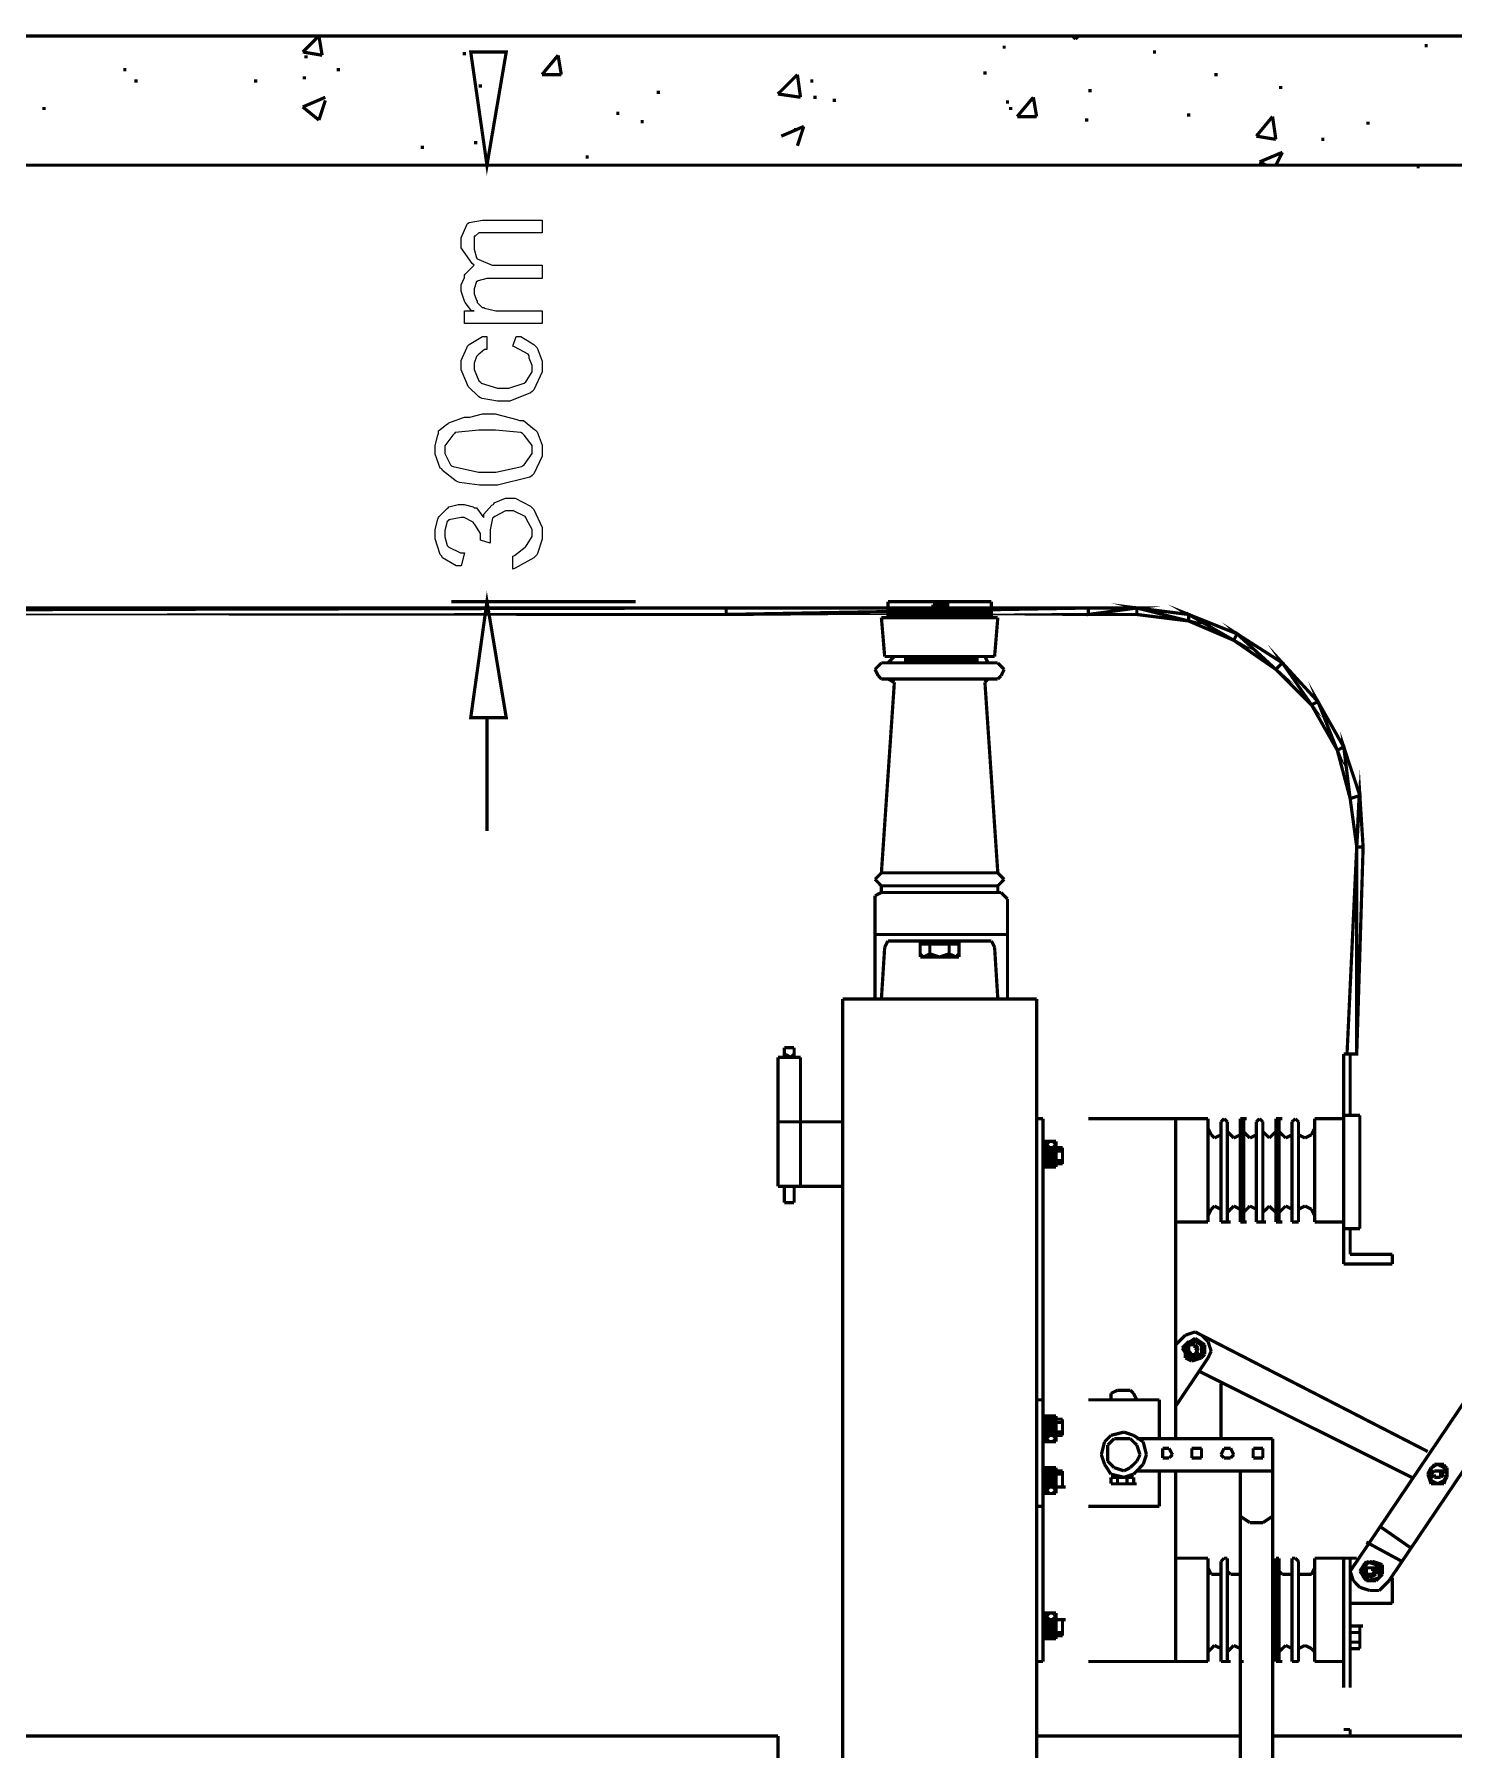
# Model space of a CAD drawing. Extents: x 219 to 1226, y 175 to 465.
# Drawn here: x 347.42 to 366.04, y 239.62 to 262.12 of the extents above; entities that cross this region are included whole.
import ezdxf

# ---------------------------------------------------------------- set-up
doc = ezdxf.new("R2010")
doc.units = 0
doc.header["$MEASUREMENT"] = 0
for name, color, linetype in [('C00-00-00-BLACK', 7, 'Continuous'), ('C00-7E-FF', 150, 'Continuous'), ('CFF-00-00', 1, 'Continuous'), ('CFF-7E-00', 30, 'Continuous')]:
    doc.layers.add(name, color=color, linetype=linetype)

msp = doc.modelspace()

# ---------------------------------------------------------------- linework, layer by layer
at = {"layer": 'C00-00-00-BLACK', "const_width": 0.0423}
for points in [[(232.744, 262.098), (408.666, 262.098)], [(350.946, 261.887), (351.157, 262.098)], [(351.2, 261.844), (351.157, 262.098)], [(361.04, 262.098), (361.082, 262.055)], [(361.082, 262.055), (361.124, 262.098)], [(350.946, 261.887), (351.2, 261.844)], [(353.066, 261.887), (353.066, 261.844)], [(360.147, 261.971), (360.147, 261.929)], [(362.098, 261.887), (362.14, 261.887)], [(365.662, 261.971), (365.703, 261.971)], [(348.612, 261.675), (348.612, 261.632)], [(350.987, 261.844), (350.987, 261.802)], [(351.412, 261.675), (351.412, 261.632)], [(354.084, 261.59), (354.295, 261.844)], [(354.337, 261.59), (354.295, 261.844)], [(359.894, 261.632), (359.894, 261.59)], [(348.738, 261.505), (348.781, 261.505)], [(350.308, 261.505), (350.351, 261.505)], [(350.946, 261.548), (350.987, 261.548)], [(353.276, 261.463), (353.276, 261.421)], [(354.084, 261.59), (354.337, 261.59)], [(357.179, 261.336), (357.434, 261.59)], [(357.475, 261.293), (357.434, 261.59)], [(357.602, 261.505), (357.645, 261.505)], [(362.905, 261.59), (362.948, 261.59)], [(363.752, 261.421), (363.796, 261.421)], [(350.946, 261.166), (351.242, 261.293)], [(351.157, 260.994), (351.242, 261.252)], [(355.611, 261.379), (355.611, 261.336)], [(357.179, 261.336), (357.475, 261.293)], [(357.645, 261.293), (357.687, 261.293)], [(357.898, 261.252), (357.941, 261.252)], [(360.19, 261.252), (360.19, 261.209)], [(360.317, 261.04), (360.529, 261.293)], [(360.572, 261.04), (360.529, 261.293)], [(361.251, 261.379), (361.294, 261.379)], [(347.551, 261.166), (347.551, 261.125)], [(350.946, 261.166), (351.157, 260.994)], [(355.057, 261.082), (355.1, 261.082)], [(355.398, 260.994), (355.398, 260.953)], [(360.233, 261.166), (360.233, 261.125)], [(360.317, 261.04), (360.572, 261.04)], [(361.208, 260.994), (361.251, 260.994)], [(362.566, 261.082), (362.566, 261.04)], [(363.454, 260.783), (363.667, 261.04)], [(363.71, 260.741), (363.667, 261.04)], [(364.897, 260.953), (364.94, 260.953)], [(357.222, 260.783), (357.518, 260.91)], [(357.391, 260.868), (357.434, 260.868)], [(357.434, 260.657), (357.518, 260.91)], [(363.454, 260.783), (363.71, 260.741)], [(364.305, 260.741), (364.347, 260.741)], [(352.514, 260.657), (352.514, 260.614)], [(353.192, 260.698), (353.235, 260.698)], [(354.676, 260.53), (354.676, 260.487)], [(363.497, 260.445), (363.796, 260.571)], [(363.71, 260.402), (363.796, 260.571)], [(242.202, 260.402), (399.208, 260.402)], [(350.946, 260.402), (350.987, 260.402)], [(363.497, 260.445), (363.583, 260.402)], [(365.577, 260.402), (365.577, 260.36)], [(358.622, 254.51), (358.622, 254.679)], [(358.622, 254.679), (359.979, 254.679)], [(358.622, 254.679), (358.622, 254.468)], [(359.979, 254.51), (359.979, 254.679)], [(359.979, 254.679), (359.979, 254.468)], [(358.536, 254.468), (358.579, 253.959)], [(358.536, 254.468), (360.063, 254.468)], [(358.622, 254.552), (359.979, 254.552)], [(358.622, 254.51), (359.979, 254.51)], [(359.384, 254.637), (359.214, 254.637)], [(359.214, 254.637), (359.384, 254.637)], [(359.384, 254.637), (359.214, 254.637)], [(359.214, 254.552), (359.214, 254.637)], [(359.214, 254.637), (359.256, 254.637)], [(359.256, 254.51), (359.256, 254.468)], [(359.341, 254.51), (359.341, 254.468)], [(359.384, 254.552), (359.384, 254.637)], [(359.384, 254.637), (359.425, 254.637)], [(360.063, 254.468), (360.021, 253.959)], [(358.494, 253.832), (358.452, 253.79)], [(358.452, 253.79), (358.494, 253.706)], [(358.536, 253.875), (358.494, 253.832)], [(358.536, 253.875), (360.063, 253.875)], [(358.536, 253.875), (358.622, 253.875)], [(358.579, 253.959), (360.021, 253.959)], [(358.622, 253.875), (358.706, 253.959)], [(358.833, 253.917), (359.81, 253.917)], [(359.936, 253.875), (359.894, 253.959)], [(360.063, 253.875), (359.936, 253.875)], [(360.106, 253.832), (360.063, 253.875)], [(360.147, 253.79), (360.106, 253.832)], [(360.106, 253.706), (360.147, 253.79)], [(358.494, 253.706), (358.536, 253.663)], [(358.536, 253.663), (360.063, 253.663)], [(358.536, 253.663), (358.622, 253.663)], [(358.706, 253.62), (358.536, 251.121)], [(358.622, 253.663), (358.706, 253.62)], [(358.833, 253.663), (359.81, 253.663)], [(359.936, 253.663), (359.894, 253.62)], [(360.063, 251.121), (359.894, 253.62)], [(360.063, 253.663), (359.936, 253.663)], [(360.063, 253.663), (360.106, 253.706)], [(358.494, 251.078), (358.452, 251.037)], [(358.536, 251.121), (358.494, 251.078)], [(358.536, 251.121), (360.063, 251.121)], [(360.106, 251.078), (360.063, 251.121)], [(360.147, 251.037), (360.106, 251.078)], [(358.452, 251.037), (358.494, 250.994)], [(358.536, 250.864), (358.452, 250.821)], [(358.494, 250.994), (358.536, 250.951)], [(358.536, 250.864), (358.536, 250.951)], [(358.536, 250.951), (360.063, 250.951)], [(358.536, 250.864), (360.106, 250.864)], [(360.063, 250.951), (360.106, 250.994)], [(360.063, 250.864), (360.063, 250.951)], [(360.106, 250.994), (360.147, 251.037)], [(360.147, 250.821), (360.106, 250.864)], [(358.452, 250.821), (358.452, 250.779)], [(358.452, 249.467), (358.452, 250.779)], [(360.19, 250.779), (360.147, 250.821)], [(360.19, 249.467), (360.19, 250.779)], [(360.19, 250.313), (358.452, 250.313)], [(358.622, 250.229), (358.579, 250.145)], [(358.663, 250.229), (358.622, 250.229)], [(358.663, 250.229), (359.936, 250.229)], [(359.045, 250.059), (359.045, 250.229)], [(359.045, 250.186), (359.555, 250.186)], [(359.172, 250.059), (359.172, 250.186)], [(359.425, 250.059), (359.425, 250.186)], [(359.555, 250.059), (359.555, 250.229)], [(359.979, 250.229), (359.936, 250.229)], [(360.021, 250.145), (359.979, 250.229)], [(358.536, 249.467), (358.579, 250.145)], [(359.045, 250.059), (359.045, 250.017)], [(359.045, 250.059), (359.087, 250.017)], [(359.045, 250.017), (359.555, 250.017)], [(359.087, 250.017), (359.172, 250.059)], [(359.172, 250.059), (359.298, 250.017)], [(359.298, 250.017), (359.425, 250.059)], [(359.425, 250.059), (359.513, 250.017)], [(359.513, 250.017), (359.555, 250.059)], [(359.555, 250.059), (359.555, 250.017)], [(360.063, 249.467), (360.021, 250.145)], [(358.029, 208.943), (358.029, 249.467)], [(360.572, 249.467), (358.029, 249.467)], [(360.572, 208.943), (360.572, 249.467)], [(357.349, 248.829), (357.264, 248.829)], [(357.264, 248.829), (357.264, 248.788)], [(357.391, 248.829), (357.349, 248.829)], [(357.391, 248.788), (357.391, 248.829)], [(357.179, 248.702), (357.179, 247.009)], [(357.179, 248.702), (357.475, 248.702)], [(357.179, 248.702), (357.222, 248.702)], [(357.179, 248.702), (357.179, 247.856)], [(357.179, 247.856), (357.179, 248.702)], [(357.179, 248.702), (357.179, 247.856)], [(357.179, 247.856), (357.179, 248.702)], [(357.264, 248.788), (357.264, 248.745)], [(357.264, 248.702), (357.264, 248.788)], [(357.264, 248.745), (357.349, 248.702)], [(357.349, 248.702), (357.391, 248.745)], [(357.391, 248.745), (357.391, 248.788)], [(357.391, 248.702), (357.391, 248.788)], [(357.475, 247.009), (357.475, 248.702)], [(364.601, 248.745), (364.601, 245.99)], [(364.601, 248.745), (364.685, 248.745)], [(364.685, 248.745), (364.685, 247.94)], [(364.601, 247.94), (364.812, 247.94)], [(364.812, 247.94), (364.812, 246.456)], [(357.179, 247.856), (358.029, 247.856)], [(357.179, 247.856), (357.222, 247.856)], [(360.572, 247.897), (360.656, 247.897)], [(360.656, 247.897), (360.656, 240.778)], [(361.251, 247.897), (362.821, 247.897)], [(362.396, 247.897), (362.396, 243.701)], [(362.821, 247.897), (362.821, 246.541)], [(362.821, 247.771), (362.862, 247.686)], [(362.862, 247.686), (362.905, 247.644)], [(362.905, 247.644), (362.99, 247.686)], [(363.031, 247.897), (362.99, 247.856)], [(362.99, 247.856), (362.99, 246.541)], [(362.99, 247.686), (362.99, 247.771)], [(363.074, 247.856), (363.031, 247.897)], [(363.074, 247.856), (363.074, 246.541)], [(363.074, 247.729), (363.117, 247.686)], [(363.117, 247.686), (363.158, 247.644)], [(363.158, 247.644), (363.244, 247.686)], [(363.287, 247.897), (363.244, 247.897)], [(363.244, 247.897), (363.244, 247.856)], [(363.244, 247.856), (363.244, 246.541)], [(363.244, 247.686), (363.244, 247.729)], [(363.287, 247.856), (363.287, 247.897)], [(363.287, 247.897), (363.328, 247.897)], [(363.287, 247.856), (363.287, 246.541)], [(363.287, 247.729), (363.328, 247.686)], [(363.328, 247.686), (363.37, 247.644)], [(363.37, 247.644), (363.454, 247.686)], [(363.497, 247.897), (363.454, 247.856)], [(363.454, 247.856), (363.454, 246.541)], [(363.454, 247.686), (363.454, 247.729)], [(363.54, 247.856), (363.497, 247.897)], [(363.54, 247.856), (363.54, 246.541)], [(363.54, 247.729), (363.583, 247.686)], [(363.583, 247.686), (363.624, 247.644)], [(363.624, 247.644), (363.667, 247.686)], [(363.667, 247.686), (363.71, 247.729)], [(363.752, 247.897), (363.71, 247.897)], [(363.71, 247.897), (363.71, 247.856)], [(363.71, 247.856), (363.71, 246.541)], [(363.752, 247.856), (363.752, 247.897)], [(363.752, 247.897), (363.796, 247.897)], [(363.752, 247.856), (363.752, 246.541)], [(363.752, 247.729), (363.796, 247.686)], [(363.796, 247.686), (363.839, 247.644)], [(363.839, 247.644), (363.923, 247.686)], [(363.966, 247.897), (363.923, 247.856)], [(363.923, 247.856), (363.923, 246.541)], [(363.923, 247.686), (363.923, 247.729)], [(364.008, 247.856), (363.966, 247.897)], [(364.008, 247.856), (364.008, 246.541)], [(364.008, 247.771), (364.008, 247.686)], [(364.008, 247.686), (364.093, 247.644)], [(364.093, 247.644), (364.178, 247.686)], [(364.178, 247.686), (364.219, 247.771)], [(364.219, 247.897), (364.219, 246.541)], [(364.219, 247.897), (364.601, 247.897)], [(360.656, 247.601), (360.699, 247.601)], [(360.699, 247.263), (360.699, 247.601)], [(360.741, 247.601), (360.699, 247.601)], [(360.741, 247.601), (360.699, 247.56)], [(360.699, 247.56), (360.741, 247.517)], [(360.825, 247.601), (360.741, 247.601)], [(360.741, 247.517), (360.741, 247.305)], [(360.741, 247.517), (360.783, 247.517)], [(360.825, 247.56), (360.783, 247.601)], [(360.783, 247.517), (360.825, 247.56)], [(360.783, 247.305), (360.783, 247.517)], [(360.825, 247.263), (360.825, 247.601)], [(360.912, 247.517), (360.825, 247.517)], [(360.825, 247.474), (360.912, 247.474)], [(360.912, 247.517), (360.912, 247.305)], [(360.912, 247.474), (360.912, 247.517)], [(360.912, 247.474), (360.912, 247.348)], [(360.699, 247.263), (360.656, 247.263)], [(360.741, 247.305), (360.699, 247.263)], [(360.741, 247.263), (360.699, 247.263)], [(360.699, 247.263), (360.741, 247.263)], [(360.741, 247.305), (360.783, 247.305)], [(360.825, 247.263), (360.741, 247.263)], [(360.825, 247.263), (360.783, 247.305)], [(360.783, 247.263), (360.825, 247.263)], [(360.825, 247.348), (360.912, 247.348)], [(360.825, 247.305), (360.912, 247.305)], [(360.912, 247.348), (360.912, 247.305)], [(357.179, 247.009), (358.029, 247.009)], [(357.264, 247.009), (357.264, 246.795)], [(357.391, 247.009), (357.391, 246.795)], [(357.264, 246.795), (357.391, 246.795)], [(362.862, 246.709), (362.821, 246.626)], [(362.905, 246.752), (362.862, 246.709)], [(362.99, 246.709), (362.905, 246.752)], [(362.99, 246.626), (362.99, 246.709)], [(363.117, 246.709), (363.074, 246.668)], [(363.158, 246.752), (363.117, 246.709)], [(363.244, 246.709), (363.158, 246.752)], [(363.244, 246.668), (363.244, 246.709)], [(363.328, 246.709), (363.287, 246.668)], [(363.37, 246.752), (363.328, 246.709)], [(363.454, 246.709), (363.37, 246.752)], [(363.454, 246.668), (363.454, 246.709)], [(363.583, 246.709), (363.54, 246.668)], [(363.624, 246.752), (363.583, 246.709)], [(363.667, 246.709), (363.624, 246.752)], [(363.71, 246.668), (363.667, 246.709)], [(363.796, 246.709), (363.752, 246.668)], [(363.839, 246.752), (363.796, 246.709)], [(363.923, 246.709), (363.839, 246.752)], [(363.923, 246.668), (363.923, 246.709)], [(364.093, 246.752), (364.008, 246.709)], [(364.008, 246.709), (364.008, 246.626)], [(364.178, 246.709), (364.093, 246.752)], [(364.219, 246.626), (364.178, 246.709)], [(362.396, 246.541), (362.821, 246.541)], [(362.99, 246.541), (363.031, 246.541)], [(363.031, 246.541), (363.074, 246.541)], [(363.074, 246.541), (363.117, 246.541)], [(363.244, 246.541), (363.287, 246.541)], [(363.244, 246.541), (363.287, 246.541)], [(363.287, 246.541), (363.328, 246.541)], [(363.454, 246.541), (363.497, 246.541)], [(363.497, 246.541), (363.54, 246.541)], [(363.54, 246.541), (363.583, 246.541)], [(363.71, 246.541), (363.752, 246.541)], [(363.71, 246.541), (363.752, 246.541)], [(363.752, 246.541), (363.796, 246.541)], [(363.923, 246.541), (363.966, 246.541)], [(363.923, 246.541), (363.966, 246.541)], [(363.966, 246.541), (364.008, 246.541)], [(364.219, 246.541), (364.601, 246.541)], [(364.812, 246.456), (364.601, 246.456)], [(364.685, 246.117), (364.685, 246.456)], [(365.239, 246.117), (364.685, 246.117)], [(365.239, 246.117), (365.239, 245.99)], [(365.239, 245.99), (364.601, 245.99)], [(367.23, 245.737), (364.771, 242.09)], [(367.655, 245.483), (365.194, 241.837)], [(362.439, 244.975), (362.396, 244.932)], [(362.524, 245.058), (362.439, 244.975)], [(362.566, 244.975), (362.482, 244.889)], [(362.651, 245.101), (362.524, 245.058)], [(362.651, 245.017), (362.524, 244.932)], [(362.651, 244.975), (362.524, 244.932)], [(362.694, 244.975), (362.566, 244.975)], [(362.735, 245.058), (362.651, 245.101)], [(362.778, 244.932), (362.651, 245.017)], [(362.735, 244.932), (362.651, 244.975)], [(362.778, 244.848), (362.694, 244.975)], [(362.821, 244.975), (362.735, 245.058)], [(362.735, 245.058), (365.703, 243.532)], [(362.862, 244.848), (362.821, 244.975)], [(362.821, 244.76), (362.396, 244.126)], [(362.482, 244.889), (362.566, 244.76)], [(362.524, 244.932), (362.566, 244.805)], [(362.524, 244.932), (362.524, 244.805)], [(362.524, 244.805), (362.524, 244.76)], [(362.524, 244.76), (362.608, 244.718)], [(362.608, 244.932), (362.566, 244.932)], [(362.566, 244.932), (362.566, 244.889)], [(362.566, 244.889), (362.566, 244.848)], [(362.566, 244.889), (362.566, 244.805)], [(362.566, 244.848), (362.608, 244.805)], [(362.566, 244.805), (362.608, 244.805)], [(362.566, 244.805), (362.608, 244.76)], [(362.566, 244.805), (362.608, 244.805)], [(362.566, 244.76), (362.694, 244.76)], [(362.651, 244.932), (362.608, 244.932)], [(362.608, 244.805), (362.651, 244.805)], [(362.608, 244.76), (362.694, 244.805)], [(362.608, 244.805), (362.651, 244.805)], [(362.608, 244.718), (362.735, 244.76)], [(362.651, 244.889), (362.651, 244.932)], [(362.694, 244.889), (362.651, 244.932)], [(362.694, 244.848), (362.651, 244.889)], [(362.651, 244.805), (362.694, 244.889)], [(362.651, 244.805), (362.694, 244.848)], [(362.694, 244.76), (362.778, 244.848)], [(362.694, 244.805), (362.735, 244.805)], [(362.735, 244.805), (362.735, 244.932)], [(362.735, 244.76), (362.778, 244.805)], [(362.778, 244.805), (362.778, 244.932)], [(362.821, 244.76), (362.862, 244.848)], [(362.694, 244.59), (365.492, 243.194)], [(361.633, 244.336), (361.547, 244.294)], [(361.717, 244.336), (361.633, 244.336)], [(361.801, 244.336), (361.717, 244.336)], [(361.844, 244.294), (361.801, 244.336)], [(362.99, 244.422), (362.99, 243.701)], [(360.572, 244.21), (360.656, 244.21)], [(361.251, 244.21), (362.183, 244.21)], [(361.547, 244.294), (361.547, 244.21)], [(361.886, 244.21), (361.844, 244.294)], [(362.183, 244.21), (362.183, 243.701)], [(360.699, 243.997), (360.656, 243.997)], [(360.699, 243.66), (360.699, 243.997)], [(360.741, 243.997), (360.699, 243.997)], [(360.741, 243.997), (360.699, 243.997)], [(360.699, 243.997), (360.741, 243.956)], [(360.741, 243.997), (360.699, 243.997)], [(360.699, 243.997), (360.741, 243.956)], [(360.741, 243.997), (360.699, 243.997)], [(360.699, 243.66), (360.699, 243.997)], [(360.825, 243.997), (360.741, 243.997)], [(360.741, 243.997), (360.825, 243.997)], [(360.741, 243.956), (360.741, 243.744)], [(360.741, 243.956), (360.783, 243.956)], [(360.741, 243.956), (360.783, 243.956)], [(360.741, 243.956), (360.741, 243.744)], [(360.783, 243.956), (360.825, 243.997)], [(360.825, 243.997), (360.783, 243.997)], [(360.783, 243.956), (360.825, 243.997)], [(360.825, 243.997), (360.783, 243.997)], [(360.783, 243.744), (360.783, 243.956)], [(360.783, 243.744), (360.783, 243.956)], [(360.825, 243.66), (360.825, 243.997)], [(360.825, 243.66), (360.825, 243.997)], [(360.912, 243.956), (360.825, 243.956)], [(360.825, 243.956), (360.912, 243.956)], [(360.825, 243.913), (360.912, 243.913)], [(360.912, 243.913), (360.825, 243.913)], [(360.912, 243.956), (360.912, 243.744)], [(360.912, 243.913), (360.912, 243.956)], [(360.912, 243.956), (360.912, 243.913)], [(360.912, 243.744), (360.912, 243.956)], [(360.912, 243.913), (360.912, 243.787)], [(360.912, 243.913), (360.912, 243.787)], [(360.699, 243.66), (360.656, 243.66)], [(360.741, 243.744), (360.699, 243.701)], [(360.741, 243.744), (360.699, 243.701)], [(360.699, 243.701), (360.741, 243.66)], [(360.699, 243.701), (360.741, 243.66)], [(360.741, 243.66), (360.699, 243.66)], [(360.741, 243.66), (360.699, 243.66)], [(360.741, 243.744), (360.783, 243.744)], [(360.741, 243.744), (360.783, 243.744)], [(360.825, 243.66), (360.741, 243.66)], [(360.741, 243.66), (360.825, 243.66)], [(360.825, 243.701), (360.783, 243.744)], [(360.825, 243.701), (360.783, 243.744)], [(360.783, 243.66), (360.825, 243.701)], [(360.783, 243.66), (360.825, 243.701)], [(360.825, 243.787), (360.912, 243.787)], [(360.825, 243.787), (360.912, 243.787)], [(360.825, 243.744), (360.912, 243.744)], [(360.825, 243.744), (360.912, 243.744)], [(360.912, 243.744), (360.912, 243.787)], [(360.912, 243.787), (360.912, 243.744)], [(361.463, 243.66), (361.421, 243.49)], [(361.547, 243.744), (361.463, 243.66)], [(361.59, 243.701), (361.505, 243.617)], [(361.717, 243.787), (361.547, 243.744)], [(361.717, 243.701), (361.59, 243.701)], [(361.844, 243.744), (361.717, 243.787)], [(361.801, 243.701), (361.717, 243.701)], [(361.886, 243.617), (361.801, 243.701)], [(361.97, 243.66), (361.844, 243.744)], [(361.886, 243.701), (363.667, 243.701)], [(362.013, 243.49), (361.97, 243.66)], [(363.667, 243.701), (363.667, 232.767)], [(361.421, 243.49), (361.463, 243.364)], [(361.505, 243.617), (361.505, 243.49)], [(361.505, 243.49), (361.505, 243.405)], [(361.505, 243.405), (361.59, 243.321)], [(361.801, 243.321), (361.886, 243.405)], [(361.929, 243.49), (361.886, 243.617)], [(361.886, 243.405), (361.929, 243.49)], [(361.97, 243.364), (362.013, 243.49)], [(362.267, 243.574), (362.225, 243.574)], [(362.225, 243.574), (362.225, 243.49)], [(362.225, 243.49), (362.225, 243.448)], [(362.225, 243.448), (362.267, 243.448)], [(362.309, 243.574), (362.267, 243.574)], [(362.267, 243.448), (362.309, 243.448)], [(362.355, 243.49), (362.309, 243.574)], [(362.309, 243.448), (362.355, 243.49)], [(362.651, 243.574), (362.608, 243.574)], [(362.608, 243.574), (362.608, 243.49)], [(362.608, 243.49), (362.608, 243.448)], [(362.608, 243.448), (362.651, 243.448)], [(362.735, 243.574), (362.651, 243.574)], [(362.651, 243.448), (362.735, 243.448)], [(362.735, 243.49), (362.735, 243.574)], [(362.735, 243.448), (362.735, 243.49)], [(363.031, 243.574), (362.99, 243.49)], [(362.99, 243.49), (363.031, 243.448)], [(363.074, 243.574), (363.031, 243.574)], [(363.031, 243.448), (363.074, 243.448)], [(363.117, 243.574), (363.074, 243.574)], [(363.074, 243.448), (363.117, 243.448)], [(363.158, 243.49), (363.117, 243.574)], [(363.117, 243.448), (363.158, 243.49)], [(363.454, 243.574), (363.413, 243.574)], [(363.413, 243.574), (363.413, 243.49)], [(363.413, 243.49), (363.413, 243.448)], [(363.413, 243.448), (363.454, 243.448)], [(363.54, 243.574), (363.454, 243.574)], [(363.454, 243.448), (363.54, 243.448)], [(363.54, 243.49), (363.54, 243.574)], [(363.54, 243.448), (363.54, 243.49)], [(360.699, 243.321), (360.656, 243.321)], [(360.741, 243.321), (360.699, 243.278)], [(360.741, 243.321), (360.699, 243.321)], [(360.699, 243.321), (360.741, 243.321)], [(360.741, 243.321), (360.699, 243.278)], [(360.699, 242.982), (360.699, 243.321)], [(360.699, 242.982), (360.699, 243.321)], [(360.699, 243.278), (360.741, 243.278)], [(360.699, 243.278), (360.741, 243.278)], [(360.741, 243.321), (360.783, 243.321)], [(360.783, 243.321), (360.741, 243.321)], [(360.741, 243.278), (360.783, 243.278)], [(360.741, 243.278), (360.783, 243.278)], [(360.741, 243.278), (360.741, 243.067)], [(360.741, 243.067), (360.741, 243.278)], [(360.825, 243.278), (360.783, 243.321)], [(360.783, 243.321), (360.825, 243.321)], [(360.825, 243.321), (360.783, 243.321)], [(360.825, 243.278), (360.783, 243.321)], [(360.783, 243.278), (360.825, 243.278)], [(360.783, 243.278), (360.825, 243.278)], [(360.783, 243.067), (360.783, 243.278)], [(360.783, 243.067), (360.783, 243.278)], [(360.825, 242.982), (360.825, 243.321)], [(360.825, 242.982), (360.825, 243.321)], [(360.825, 243.278), (360.912, 243.278)], [(360.912, 243.278), (360.825, 243.278)], [(360.825, 243.235), (360.912, 243.235)], [(360.825, 243.235), (360.912, 243.235)], [(360.912, 243.278), (360.912, 243.235)], [(360.912, 243.235), (360.912, 243.278)], [(360.912, 243.278), (360.912, 243.067)], [(360.912, 243.278), (360.912, 243.067)], [(360.912, 243.235), (360.912, 243.067)], [(360.912, 243.235), (360.912, 243.067)], [(361.463, 243.364), (361.547, 243.235)], [(361.547, 243.235), (361.717, 243.194)], [(361.844, 243.194), (361.547, 243.194)], [(361.547, 243.194), (361.547, 243.109)], [(361.59, 243.321), (361.717, 243.278)], [(361.633, 243.194), (361.633, 243.109)], [(361.717, 243.278), (361.801, 243.321)], [(361.717, 243.194), (361.844, 243.235)], [(361.759, 243.194), (361.759, 243.109)], [(361.844, 243.235), (361.97, 243.364)], [(361.844, 243.194), (361.844, 243.109)], [(361.886, 243.278), (363.667, 243.278)], [(362.183, 243.278), (362.183, 242.812)], [(362.396, 243.278), (362.396, 240.778)], [(363.244, 243.278), (363.244, 233.19)], [(365.789, 243.364), (365.703, 243.235)], [(365.746, 243.321), (365.703, 243.235)], [(365.703, 243.235), (365.746, 243.151)], [(365.703, 243.235), (365.746, 243.109)], [(365.831, 243.364), (365.746, 243.321)], [(365.831, 243.364), (365.746, 243.321)], [(365.746, 243.321), (365.746, 243.194)], [(365.789, 243.278), (365.746, 243.235)], [(365.746, 243.235), (365.789, 243.194)], [(365.746, 243.194), (365.746, 243.151)], [(365.916, 243.364), (365.789, 243.364)], [(365.831, 243.278), (365.789, 243.278)], [(365.789, 243.235), (365.789, 243.194)], [(365.789, 243.194), (365.831, 243.194)], [(365.789, 243.194), (365.831, 243.194)], [(365.916, 243.321), (365.831, 243.364)], [(365.958, 243.321), (365.831, 243.364)], [(365.873, 243.278), (365.831, 243.278)], [(365.873, 243.278), (365.831, 243.278)], [(365.831, 243.194), (365.873, 243.194)], [(365.831, 243.194), (365.873, 243.194)], [(365.873, 243.235), (365.873, 243.278)], [(365.873, 243.278), (365.916, 243.278)], [(365.916, 243.235), (365.873, 243.278)], [(365.873, 243.194), (365.873, 243.235)], [(365.873, 243.194), (365.916, 243.235)], [(365.958, 243.235), (365.916, 243.364)], [(365.958, 243.235), (365.916, 243.321)], [(365.916, 243.151), (365.958, 243.235)], [(365.916, 243.109), (365.958, 243.235)], [(365.916, 243.151), (365.958, 243.194)], [(365.958, 243.194), (365.958, 243.321)], [(360.699, 242.982), (360.656, 242.982)], [(360.741, 243.067), (360.699, 243.025)], [(360.741, 243.067), (360.699, 243.025)], [(360.699, 243.025), (360.741, 242.982)], [(360.699, 243.025), (360.741, 242.982)], [(360.741, 242.982), (360.699, 242.982)], [(360.741, 242.982), (360.699, 242.982)], [(360.741, 243.067), (360.783, 243.067)], [(360.741, 243.067), (360.783, 243.067)], [(360.741, 242.982), (360.783, 242.982)], [(360.783, 242.982), (360.741, 242.982)], [(360.825, 243.025), (360.783, 243.067)], [(360.825, 243.025), (360.783, 243.067)], [(360.783, 242.982), (360.825, 243.025)], [(360.783, 242.982), (360.825, 243.025)], [(360.783, 242.982), (360.825, 242.982)], [(360.825, 242.982), (360.783, 242.982)], [(360.825, 243.067), (360.912, 243.067)], [(360.825, 243.067), (360.912, 243.067)], [(360.825, 243.067), (360.912, 243.067)], [(360.825, 243.067), (360.912, 243.067)], [(360.912, 243.067), (360.955, 243.067)], [(360.912, 243.067), (360.955, 243.067)], [(361.547, 243.109), (361.59, 243.109)], [(361.547, 243.109), (361.59, 243.109)], [(361.844, 243.109), (361.59, 243.109)], [(361.59, 243.109), (361.633, 243.109)], [(361.633, 243.109), (361.759, 243.109)], [(361.759, 243.109), (361.801, 243.109)], [(361.801, 243.109), (361.844, 243.109)], [(361.844, 243.109), (361.886, 243.109)], [(365.746, 243.151), (365.831, 243.109)], [(365.746, 243.151), (365.831, 243.109)], [(365.746, 243.109), (365.916, 243.109)], [(365.831, 243.109), (365.916, 243.151)], [(365.831, 243.109), (365.916, 243.151)], [(360.572, 242.812), (360.656, 242.812)], [(361.251, 242.812), (362.183, 242.812)], [(363.244, 242.683), (363.37, 242.599)], [(363.37, 242.599), (363.54, 242.599)], [(363.54, 242.599), (363.667, 242.683)], [(365.067, 242.556), (365.492, 242.26)], [(364.897, 242.344), (365.366, 242.09)], [(362.396, 242.133), (362.821, 242.133)], [(362.821, 242.133), (362.821, 240.778)], [(363.031, 242.133), (362.99, 242.09)], [(362.99, 242.09), (362.99, 240.778)], [(363.074, 242.133), (363.031, 242.133)], [(363.074, 242.09), (363.074, 242.133)], [(363.074, 242.09), (363.074, 240.778)], [(363.244, 242.133), (363.244, 242.09)], [(363.244, 242.09), (363.244, 240.778)], [(363.752, 242.133), (363.71, 242.133)], [(363.71, 242.133), (363.71, 242.09)], [(363.71, 242.09), (363.71, 240.778)], [(363.752, 242.09), (363.752, 242.133)], [(363.752, 242.09), (363.752, 240.778)], [(363.966, 242.133), (363.923, 242.133)], [(363.923, 242.133), (363.923, 242.09)], [(363.923, 242.09), (363.923, 240.778)], [(364.008, 242.09), (363.966, 242.133)], [(364.008, 242.09), (364.008, 240.778)], [(364.219, 242.133), (364.219, 240.778)], [(364.219, 242.133), (364.771, 242.133)], [(364.601, 242.133), (364.601, 240.437)], [(364.685, 242.133), (364.685, 240.437)], [(364.771, 242.09), (364.685, 241.964)], [(364.897, 242.09), (364.812, 241.964)], [(364.981, 242.09), (364.855, 242.048)], [(365.024, 242.048), (364.897, 242.09)], [(364.94, 242.09), (364.897, 242.048)], [(365.067, 242.048), (364.94, 242.09)], [(365.108, 242.048), (364.981, 242.09)], [(362.821, 242.006), (362.862, 241.921)], [(362.862, 241.921), (362.905, 241.921)], [(362.905, 241.921), (362.99, 241.921)], [(362.99, 241.921), (362.99, 242.006)], [(363.074, 241.964), (363.117, 241.921)], [(363.117, 241.921), (363.158, 241.921)], [(363.158, 241.921), (363.244, 241.921)], [(363.244, 241.921), (363.244, 241.964)], [(363.667, 241.921), (363.71, 241.964)], [(363.752, 241.964), (363.796, 241.921)], [(363.796, 241.921), (363.839, 241.921)], [(363.839, 241.921), (363.923, 241.921)], [(363.923, 241.921), (363.923, 241.964)], [(364.008, 242.006), (364.008, 241.921)], [(364.008, 241.921), (364.093, 241.921)], [(364.093, 241.921), (364.178, 241.921)], [(364.178, 241.921), (364.219, 242.006)], [(364.685, 241.964), (364.728, 241.837)], [(364.728, 241.837), (364.812, 241.751)], [(364.812, 241.964), (364.897, 241.837)], [(364.855, 242.048), (364.855, 241.921)], [(364.897, 242.048), (364.855, 241.964)], [(364.855, 241.964), (364.897, 241.878)], [(364.855, 241.921), (364.855, 241.878)], [(364.855, 241.878), (364.94, 241.837)], [(364.94, 242.006), (364.897, 242.006)], [(364.897, 242.006), (364.897, 241.964)], [(364.897, 241.964), (364.897, 241.921)], [(364.897, 241.921), (364.94, 241.921)], [(364.897, 241.921), (364.94, 241.878)], [(364.897, 241.878), (364.94, 241.837)], [(364.897, 241.837), (365.024, 241.837)], [(365.024, 242.006), (364.94, 242.006)], [(364.94, 241.921), (364.981, 241.921)], [(364.94, 241.878), (365.024, 241.921)], [(364.94, 241.837), (365.067, 241.878)], [(364.94, 241.837), (365.067, 241.878)], [(364.981, 241.964), (364.981, 242.006)], [(365.024, 241.921), (364.981, 241.964)], [(364.981, 241.921), (365.024, 241.921)], [(365.108, 241.921), (365.024, 242.048)], [(365.024, 241.964), (365.024, 242.006)], [(365.024, 241.921), (365.024, 241.964)], [(365.024, 241.837), (365.108, 241.921)], [(365.067, 241.964), (365.067, 242.048)], [(365.067, 241.878), (365.067, 241.964)], [(365.067, 241.878), (365.108, 241.921)], [(365.067, 241.71), (365.194, 241.837)], [(365.108, 241.921), (365.108, 242.048)], [(365.239, 241.878), (365.239, 241.541)], [(364.812, 241.751), (364.94, 241.71)], [(364.94, 241.71), (365.067, 241.71)], [(360.699, 241.414), (360.656, 241.414)], [(360.741, 241.414), (360.699, 241.371)], [(360.741, 241.414), (360.699, 241.414)], [(360.699, 241.075), (360.699, 241.414)], [(360.741, 241.414), (360.783, 241.414)], [(360.825, 241.371), (360.783, 241.414)], [(360.783, 241.414), (360.825, 241.414)], [(360.825, 241.075), (360.825, 241.414)], [(365.239, 241.541), (364.685, 241.541)], [(360.699, 241.371), (360.741, 241.328)], [(360.741, 241.328), (360.783, 241.328)], [(360.741, 241.328), (360.741, 241.117)], [(360.783, 241.328), (360.825, 241.371)], [(360.783, 241.117), (360.783, 241.328)], [(360.825, 241.328), (360.912, 241.328)], [(360.825, 241.328), (360.912, 241.328)], [(360.825, 241.159), (360.912, 241.159)], [(360.912, 241.328), (360.912, 241.159)], [(360.912, 241.328), (360.955, 241.328)], [(360.912, 241.117), (360.912, 241.328)], [(360.912, 241.159), (360.912, 241.117)], [(364.685, 241.244), (364.812, 241.244)], [(364.685, 241.159), (364.812, 241.159)], [(364.812, 241.244), (364.812, 240.989)], [(364.812, 241.202), (364.812, 241.244)], [(364.812, 241.244), (364.855, 241.244)], [(364.812, 241.159), (364.812, 241.202)], [(364.812, 241.032), (364.812, 241.159)], [(360.699, 241.075), (360.656, 241.075)], [(360.741, 241.117), (360.699, 241.117)], [(360.699, 241.117), (360.741, 241.075)], [(360.741, 241.075), (360.699, 241.075)], [(360.741, 241.117), (360.783, 241.117)], [(360.741, 241.075), (360.783, 241.075)], [(360.783, 241.075), (360.825, 241.117)], [(360.825, 241.117), (360.783, 241.117)], [(360.783, 241.075), (360.825, 241.075)], [(360.825, 241.117), (360.912, 241.117)], [(362.862, 240.948), (362.821, 240.905)], [(362.905, 240.989), (362.862, 240.948)], [(362.99, 240.948), (362.905, 240.989)], [(362.99, 240.905), (362.99, 240.948)], [(363.117, 240.948), (363.074, 240.905)], [(363.158, 240.989), (363.117, 240.948)], [(363.244, 240.948), (363.158, 240.989)], [(363.244, 240.905), (363.244, 240.948)], [(363.71, 240.905), (363.667, 240.948)], [(363.796, 240.948), (363.752, 240.905)], [(363.839, 240.989), (363.796, 240.948)], [(363.923, 240.948), (363.839, 240.989)], [(363.923, 240.905), (363.923, 240.948)], [(364.093, 240.989), (364.008, 240.948)], [(364.008, 240.948), (364.008, 240.905)], [(364.178, 240.948), (364.093, 240.989)], [(364.219, 240.905), (364.178, 240.948)], [(364.685, 241.032), (364.812, 241.032)], [(364.685, 240.948), (364.812, 240.948)], [(364.812, 240.989), (364.812, 241.032)], [(364.812, 240.948), (364.812, 240.989)], [(364.812, 240.948), (364.812, 240.989)], [(360.572, 240.778), (360.656, 240.778)], [(361.251, 240.778), (362.821, 240.778)], [(362.99, 240.778), (363.031, 240.778)], [(363.031, 240.778), (363.074, 240.778)], [(363.074, 240.778), (363.117, 240.778)], [(363.244, 240.778), (363.287, 240.778)], [(363.71, 240.778), (363.752, 240.778)], [(363.71, 240.778), (363.752, 240.778)], [(363.752, 240.778), (363.796, 240.778)], [(363.923, 240.778), (363.966, 240.778)], [(363.923, 240.778), (363.966, 240.778)], [(363.966, 240.778), (364.008, 240.778)], [(364.219, 240.778), (364.601, 240.778)], [(325.794, 239.801), (357.179, 239.801)], [(357.179, 210.682), (357.179, 239.801)], [(360.572, 239.801), (363.244, 239.801)], [(363.667, 239.801), (366.465, 239.801)], [(364.601, 239.887), (364.685, 239.887)], [(364.685, 239.801), (364.685, 239.887)], [(364.897, 239.801), (364.685, 239.801)]]:
    msp.add_lwpolyline(points, dxfattribs=at)
at = {"layer": 'C00-7E-FF', "const_width": 0.0423}
for points in [[(353.149, 261.887), (353.615, 261.887), (353.362, 260.402), (353.149, 261.887)], [(353.149, 253.156), (353.615, 253.156), (353.362, 254.679), (353.149, 253.156)]]:
    msp.add_lwpolyline(points, close=True, dxfattribs=at)
at = {"layer": 'C00-7E-FF'}
for points in [[(353.149, 261.887), (353.615, 261.887), (353.362, 260.402), (353.149, 261.887)], [(353.149, 253.156), (353.615, 253.156), (353.362, 254.679), (353.149, 253.156)]]:
    msp.add_lwpolyline(points, close=True, dxfattribs=at)
at = {"layer": 'C00-7E-FF', "const_width": 0.0423}
for points in [[(355.568, 260.402), (352.896, 260.402)], [(355.314, 254.679), (352.896, 254.679)], [(353.362, 253.156), (353.362, 251.67)]]:
    msp.add_lwpolyline(points, dxfattribs=at)
at = {"layer": 'CFF-00-00', "const_width": 0.0423}
for points in [[(320.027, 254.595), (320.027, 254.51), (356.499, 254.595), (320.027, 254.595)], [(320.027, 254.51), (356.499, 254.595), (356.499, 254.51), (320.027, 254.51)], [(356.499, 254.595), (356.499, 254.51), (361.251, 254.595), (356.499, 254.595)], [(356.499, 254.51), (361.251, 254.595), (361.251, 254.51), (356.499, 254.51)], [(361.251, 254.51), (361.886, 254.595), (361.886, 254.51), (361.251, 254.51)], [(361.251, 254.595), (361.251, 254.51), (361.886, 254.595), (361.251, 254.595)], [(362.566, 254.51), (362.566, 254.425), (361.886, 254.595), (362.566, 254.51)], [(362.566, 254.425), (361.886, 254.595), (361.886, 254.51), (362.566, 254.425)], [(363.201, 254.256), (363.158, 254.171), (362.566, 254.51), (363.201, 254.256)], [(363.158, 254.171), (362.566, 254.51), (362.566, 254.425), (363.158, 254.171)], [(363.796, 253.875), (363.71, 253.79), (363.201, 254.256), (363.796, 253.875)], [(363.71, 253.79), (363.201, 254.256), (363.158, 254.171), (363.71, 253.79)], [(364.262, 253.367), (364.178, 253.324), (363.796, 253.875), (364.262, 253.367)], [(364.178, 253.324), (363.796, 253.875), (363.71, 253.79), (364.178, 253.324)], [(364.601, 252.772), (364.516, 252.729), (364.262, 253.367), (364.601, 252.772)], [(364.516, 252.729), (364.262, 253.367), (364.178, 253.324), (364.516, 252.729)], [(364.812, 252.136), (364.685, 252.095), (364.601, 252.772), (364.812, 252.136)], [(364.685, 252.095), (364.601, 252.772), (364.516, 252.729), (364.685, 252.095)], [(364.855, 251.46), (364.771, 251.46), (364.812, 252.136), (364.855, 251.46)], [(364.771, 251.46), (364.771, 248.745), (364.644, 248.745), (364.771, 251.46)], [(364.771, 251.46), (364.812, 252.136), (364.685, 252.095), (364.771, 251.46)], [(364.855, 251.46), (364.771, 251.46), (364.771, 248.745), (364.855, 251.46)]]:
    msp.add_lwpolyline(points, close=True, dxfattribs=at)
at = {"layer": 'CFF-00-00'}
for points in [[(320.027, 254.595), (320.027, 254.51), (356.499, 254.595), (320.027, 254.595)], [(320.027, 254.51), (356.499, 254.595), (356.499, 254.51), (320.027, 254.51)], [(356.499, 254.595), (356.499, 254.51), (361.251, 254.595), (356.499, 254.595)], [(356.499, 254.51), (361.251, 254.595), (361.251, 254.51), (356.499, 254.51)], [(361.251, 254.595), (361.251, 254.51), (361.886, 254.595), (361.251, 254.595)], [(361.251, 254.51), (361.886, 254.595), (361.886, 254.51), (361.251, 254.51)], [(362.566, 254.51), (362.566, 254.425), (361.886, 254.595), (362.566, 254.51)], [(362.566, 254.425), (361.886, 254.595), (361.886, 254.51), (362.566, 254.425)], [(363.201, 254.256), (363.158, 254.171), (362.566, 254.51), (363.201, 254.256)], [(363.158, 254.171), (362.566, 254.51), (362.566, 254.425), (363.158, 254.171)], [(363.71, 253.79), (363.201, 254.256), (363.158, 254.171), (363.71, 253.79)], [(363.796, 253.875), (363.71, 253.79), (363.201, 254.256), (363.796, 253.875)], [(364.178, 253.324), (363.796, 253.875), (363.71, 253.79), (364.178, 253.324)], [(364.262, 253.367), (364.178, 253.324), (363.796, 253.875), (364.262, 253.367)], [(364.516, 252.729), (364.262, 253.367), (364.178, 253.324), (364.516, 252.729)], [(364.601, 252.772), (364.516, 252.729), (364.262, 253.367), (364.601, 252.772)], [(364.685, 252.095), (364.601, 252.772), (364.516, 252.729), (364.685, 252.095)], [(364.812, 252.136), (364.685, 252.095), (364.601, 252.772), (364.812, 252.136)], [(364.771, 251.46), (364.812, 252.136), (364.685, 252.095), (364.771, 251.46)], [(364.855, 251.46), (364.771, 251.46), (364.812, 252.136), (364.855, 251.46)], [(364.771, 251.46), (364.771, 248.745), (364.644, 248.745), (364.771, 251.46)], [(364.855, 251.46), (364.771, 251.46), (364.771, 248.745), (364.855, 251.46)]]:
    msp.add_lwpolyline(points, close=True, dxfattribs=at)
at = {"layer": 'CFF-7E-00'}
for points in [[(354.084, 258.325), (353.066, 258.325), (353.066, 258.494), (353.192, 258.494), (353.16, 258.494), (353.075, 258.601), (353.066, 258.621), (353.066, 258.621), (353.023, 258.749), (353.023, 258.791), (353.023, 258.833), (353.066, 258.929), (353.066, 258.96), (353.075, 258.973), (353.181, 259.08), (353.192, 259.09), (353.17, 259.112), (353.023, 259.318), (353.023, 259.386), (353.023, 259.449), (353.096, 259.619), (353.107, 259.639), (353.128, 259.651), (353.303, 259.682), (353.362, 259.682), (354.084, 259.682), (354.084, 259.513), (353.446, 259.513), (353.403, 259.513), (353.308, 259.513), (353.276, 259.513), (353.254, 259.513), (353.207, 259.472), (353.192, 259.472), (353.192, 259.44), (353.192, 259.368), (353.192, 259.343), (353.192, 259.302), (353.224, 259.186), (353.235, 259.175), (353.256, 259.166), (353.429, 259.09), (353.488, 259.09), (354.084, 259.09), (354.084, 258.917), (353.403, 258.917), (353.36, 258.917), (353.245, 258.887), (353.235, 258.876), (353.224, 258.876), (353.192, 258.781), (353.192, 258.748), (353.192, 258.716), (353.224, 258.632), (353.235, 258.621), (353.235, 258.601), (353.297, 258.537), (353.319, 258.537), (353.329, 258.528), (353.48, 258.494), (353.531, 258.494), (354.084, 258.494), (354.084, 258.325)], [(353.702, 258.029), (353.745, 258.155), (353.808, 258.155), (353.976, 258.051), (353.998, 258.029), (354.019, 258.008), (354.084, 257.834), (354.084, 257.775), (354.084, 257.691), (353.978, 257.458), (353.957, 257.436), (353.935, 257.416), (353.662, 257.309), (353.572, 257.309), (353.498, 257.309), (353.297, 257.343), (353.276, 257.352), (353.254, 257.363), (353.116, 257.501), (353.107, 257.521), (353.096, 257.544), (353.023, 257.717), (353.023, 257.775), (353.023, 257.839), (353.096, 258.008), (353.107, 258.029), (353.128, 258.051), (353.303, 258.155), (353.362, 258.155), (353.362, 257.986), (353.33, 257.986), (353.245, 257.913), (353.235, 257.902), (353.224, 257.892), (353.192, 257.805), (353.192, 257.775), (353.192, 257.723), (353.254, 257.574), (353.276, 257.563), (353.286, 257.542), (353.501, 257.479), (353.572, 257.479), (353.647, 257.479), (353.85, 257.542), (353.872, 257.563), (353.881, 257.574), (353.957, 257.694), (353.957, 257.732), (353.957, 257.775), (353.914, 257.87), (353.914, 257.902), (353.903, 257.924), (353.723, 258.019), (353.702, 258.029)], [(353.362, 256.206), (353.265, 256.206), (353.001, 256.239), (352.98, 256.248), (352.958, 256.259), (352.779, 256.397), (352.769, 256.418), (352.747, 256.429), (352.684, 256.611), (352.684, 256.671), (352.684, 256.725), (352.716, 256.863), (352.726, 256.884), (352.726, 256.917), (352.831, 257.002), (352.853, 257.013), (352.863, 257.024), (353.043, 257.088), (353.066, 257.097), (353.139, 257.097), (353.305, 257.14), (353.362, 257.14), (353.468, 257.14), (353.754, 257.067), (353.788, 257.056), (353.84, 257.056), (353.987, 256.937), (353.998, 256.926), (354.019, 256.905), (354.084, 256.73), (354.084, 256.671), (354.084, 256.587), (353.978, 256.354), (353.957, 256.332), (353.925, 256.312), (353.502, 256.206), (353.362, 256.206)], [(353.362, 256.375), (353.479, 256.375), (353.819, 256.451), (353.83, 256.461), (353.851, 256.472), (353.957, 256.622), (353.957, 256.671), (353.957, 256.725), (353.851, 256.863), (353.83, 256.884), (353.808, 256.895), (353.473, 256.926), (353.362, 256.926), (353.256, 256.926), (352.947, 256.895), (352.937, 256.884), (352.915, 256.863), (352.81, 256.72), (352.81, 256.671), (352.81, 256.619), (352.885, 256.472), (352.896, 256.461), (352.917, 256.451), (353.25, 256.375), (353.362, 256.375)], [(353.702, 255.106), (353.702, 255.274), (353.723, 255.285), (353.861, 255.392), (353.872, 255.402), (353.881, 255.413), (353.957, 255.532), (353.957, 255.57), (353.957, 255.624), (353.881, 255.762), (353.872, 255.783), (353.861, 255.794), (353.708, 255.868), (353.658, 255.868), (353.604, 255.868), (353.467, 255.794), (353.446, 255.783), (353.435, 255.773), (353.403, 255.621), (353.403, 255.57), (353.403, 255.57), (353.403, 255.475), (353.403, 255.444), (353.276, 255.486), (353.276, 255.486), (353.276, 255.519), (353.276, 255.529), (353.276, 255.572), (353.202, 255.689), (353.192, 255.698), (353.181, 255.721), (353.061, 255.783), (353.023, 255.783), (353.023, 255.783), (352.863, 255.751), (352.853, 255.74), (352.842, 255.73), (352.81, 255.61), (352.81, 255.57), (352.81, 255.529), (352.842, 255.413), (352.853, 255.402), (352.863, 255.392), (353.014, 255.317), (353.066, 255.317), (353.023, 255.147), (352.959, 255.147), (352.779, 255.253), (352.769, 255.274), (352.747, 255.296), (352.684, 255.503), (352.684, 255.57), (352.684, 255.624), (352.716, 255.762), (352.726, 255.783), (352.736, 255.794), (352.842, 255.9), (352.853, 255.909), (352.863, 255.92), (352.983, 255.952), (353.023, 255.952), (353.064, 255.952), (353.181, 255.92), (353.192, 255.909), (353.224, 255.909), (353.308, 255.794), (353.319, 255.783), (353.319, 255.825), (353.424, 255.942), (353.446, 255.952), (353.455, 255.974), (353.607, 256.036), (353.658, 256.036), (353.733, 256.036), (353.935, 255.931), (353.957, 255.909), (353.978, 255.888), (354.084, 255.65), (354.084, 255.57), (354.084, 255.497), (354.019, 255.296), (353.998, 255.274), (353.976, 255.253), (353.734, 255.117), (353.702, 255.106)]]:
    msp.add_lwpolyline(points, close=True, dxfattribs=at)

doc.saveas('drawing.dxf')
